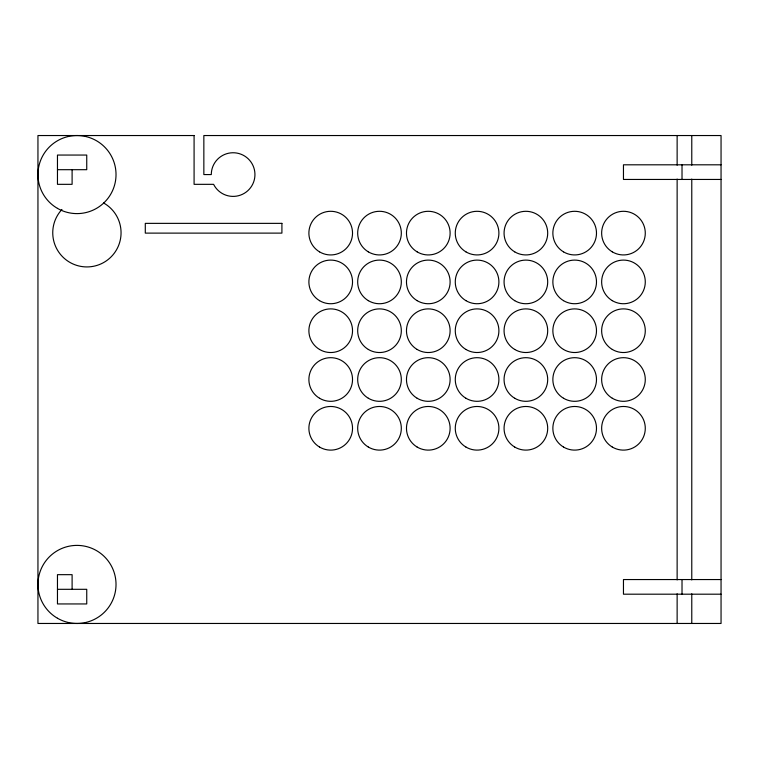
<?xml version="1.0" encoding="UTF-8"?>
<svg xmlns="http://www.w3.org/2000/svg" width="759" height="759" viewBox="0 0 759 759"><rect width="100%" height="100%" fill="white"/><g stroke="black" fill="none" stroke-linecap="round" stroke-linejoin="round"><path stroke-width="1.14" d="M721.05 164.807L623.462 164.807L623.462 179.447L721.05 179.447M57.466 169.693L86.744 169.693L86.744 155.054L57.466 155.054L57.466 184.333L72.105 184.333L72.105 169.693M721.05 579.553L623.462 579.553L623.462 594.193L721.05 594.193M57.466 589.307L86.744 589.307L86.744 603.946L57.466 603.946L57.466 574.667L72.105 574.667L72.105 589.307M691.772 135.538L691.772 165.196M691.772 179.067L691.772 579.933M691.772 593.804L691.772 623.462M682.018 164.807L682.018 179.447M682.018 579.553L682.018 594.193M677.132 135.538L677.132 165.196M677.132 179.067L677.132 579.933M677.132 593.804L677.132 623.462M103.613 202.985A34.155 34.155 0 0 1 115.264 251.808A34.155 34.155 0 0 1 65.672 259.531A34.155 34.155 0 0 1 61.934 209.475M194.086 135.538L37.95 135.538L37.95 623.462L721.05 623.462L721.05 135.538L203.848 135.538L203.848 174.57L211.296 174.57A21.821 21.821 0 0 1 240.992 154.219A21.821 21.821 0 0 1 249.265 189.257A21.821 21.821 0 0 1 213.602 184.333L194.086 184.333L194.086 135.538M281.912 223.364L145.292 223.364L145.292 233.117L281.912 233.117L281.912 223.364M465.922 300.659A21.821 21.821 0 0 0 498.9 282.206A21.821 21.821 0 0 0 466.434 262.87A21.821 21.821 0 0 0 465.922 300.659M319.539 300.659A21.821 21.821 0 0 0 352.527 282.206A21.821 21.821 0 0 0 320.051 262.87A21.821 21.821 0 0 0 319.539 300.659M368.333 300.659A21.821 21.821 0 0 0 401.321 282.206A21.821 21.821 0 0 0 368.846 262.87A21.821 21.821 0 0 0 368.333 300.659M417.127 300.659A21.821 21.821 0 0 0 450.115 282.206A21.821 21.821 0 0 0 417.64 262.87A21.821 21.821 0 0 0 417.127 300.659M514.716 300.659A21.821 21.821 0 0 0 547.694 282.206A21.821 21.821 0 0 0 515.228 262.87A21.821 21.821 0 0 0 514.716 300.659M563.51 300.659A21.821 21.821 0 0 0 596.489 282.206A21.821 21.821 0 0 0 564.022 262.87A21.821 21.821 0 0 0 563.51 300.659M563.51 349.453A21.821 21.821 0 0 0 596.489 331A21.821 21.821 0 0 0 564.022 311.664A21.821 21.821 0 0 0 563.51 349.453M612.295 300.659A21.821 21.821 0 0 0 645.283 282.206A21.821 21.821 0 0 0 612.807 262.87A21.821 21.821 0 0 0 612.295 300.659M612.295 398.247A21.821 21.821 0 0 0 645.283 379.794A21.821 21.821 0 0 0 612.807 360.459A21.821 21.821 0 0 0 612.295 398.247M417.127 398.247A21.821 21.821 0 0 0 450.115 379.794A21.821 21.821 0 0 0 417.64 360.459A21.821 21.821 0 0 0 417.127 398.247M514.716 398.247A21.821 21.821 0 0 0 547.694 379.794A21.821 21.821 0 0 0 515.228 360.459A21.821 21.821 0 0 0 514.716 398.247M319.539 398.247A21.821 21.821 0 0 0 352.527 379.794A21.821 21.821 0 0 0 320.051 360.459A21.821 21.821 0 0 0 319.539 398.247M563.51 398.247A21.821 21.821 0 0 0 596.489 379.794A21.821 21.821 0 0 0 564.022 360.459A21.821 21.821 0 0 0 563.51 398.247M465.922 398.247A21.821 21.821 0 0 0 498.9 379.794A21.821 21.821 0 0 0 466.434 360.459A21.821 21.821 0 0 0 465.922 398.247M368.333 398.247A21.821 21.821 0 0 0 401.321 379.794A21.821 21.821 0 0 0 368.846 360.459A21.821 21.821 0 0 0 368.333 398.247M368.333 447.042A21.821 21.821 0 0 0 401.321 428.588A21.821 21.821 0 0 0 368.846 409.253A21.821 21.821 0 0 0 368.333 447.042M612.295 447.042A21.821 21.821 0 0 0 645.283 428.588A21.821 21.821 0 0 0 612.807 409.253A21.821 21.821 0 0 0 612.295 447.042M465.922 447.042A21.821 21.821 0 0 0 498.9 428.588A21.821 21.821 0 0 0 466.434 409.253A21.821 21.821 0 0 0 465.922 447.042M563.51 447.042A21.821 21.821 0 0 0 596.489 428.588A21.821 21.821 0 0 0 564.022 409.253A21.821 21.821 0 0 0 563.51 447.042M319.539 447.042A21.821 21.821 0 0 0 352.527 428.588A21.821 21.821 0 0 0 320.051 409.253A21.821 21.821 0 0 0 319.539 447.042M514.716 447.042A21.821 21.821 0 0 0 547.694 428.588A21.821 21.821 0 0 0 515.228 409.253A21.821 21.821 0 0 0 514.716 447.042M417.127 447.042A21.821 21.821 0 0 0 450.115 428.588A21.821 21.821 0 0 0 417.64 409.253A21.821 21.821 0 0 0 417.127 447.042M368.333 349.453A21.821 21.821 0 0 0 401.321 331A21.821 21.821 0 0 0 368.846 311.664A21.821 21.821 0 0 0 368.333 349.453M612.295 349.453A21.821 21.821 0 0 0 645.283 331A21.821 21.821 0 0 0 612.807 311.664A21.821 21.821 0 0 0 612.295 349.453M465.922 349.453A21.821 21.821 0 0 0 498.9 331A21.821 21.821 0 0 0 466.434 311.664A21.821 21.821 0 0 0 465.922 349.453M319.539 349.453A21.821 21.821 0 0 0 352.527 331A21.821 21.821 0 0 0 320.051 311.664A21.821 21.821 0 0 0 319.539 349.453M514.716 349.453A21.821 21.821 0 0 0 547.694 331A21.821 21.821 0 0 0 515.228 311.664A21.821 21.821 0 0 0 514.716 349.453M417.127 349.453A21.821 21.821 0 0 0 450.115 331A21.821 21.821 0 0 0 417.64 311.664A21.821 21.821 0 0 0 417.127 349.453M368.333 251.865A21.821 21.821 0 0 0 401.321 233.421A21.821 21.821 0 0 0 368.846 214.076A21.821 21.821 0 0 0 368.333 251.865M612.295 251.865A21.821 21.821 0 0 0 645.283 233.421A21.821 21.821 0 0 0 612.807 214.076A21.821 21.821 0 0 0 612.295 251.865M465.922 251.865A21.821 21.821 0 0 0 498.9 233.421A21.821 21.821 0 0 0 466.434 214.076A21.821 21.821 0 0 0 465.922 251.865M563.51 251.865A21.821 21.821 0 0 0 596.489 233.421A21.821 21.821 0 0 0 564.022 214.076A21.821 21.821 0 0 0 563.51 251.865M319.539 251.865A21.821 21.821 0 0 0 352.527 233.421A21.821 21.821 0 0 0 320.051 214.076A21.821 21.821 0 0 0 319.539 251.865M514.716 251.865A21.821 21.821 0 0 0 547.694 233.421A21.821 21.821 0 0 0 515.228 214.076A21.821 21.821 0 0 0 514.716 251.865M417.127 251.865A21.821 21.821 0 0 0 450.115 233.421A21.821 21.821 0 0 0 417.64 214.076A21.821 21.821 0 0 0 417.127 251.865M57.466 208.374A39.032 39.032 0 0 0 116.023 174.57A39.032 39.032 0 0 0 57.466 140.766A39.032 39.032 0 0 0 57.466 208.374M57.466 618.234A39.032 39.032 0 0 0 116.023 584.43A39.032 39.032 0 0 0 57.466 550.626A39.032 39.032 0 0 0 57.466 618.234"/></g></svg>
